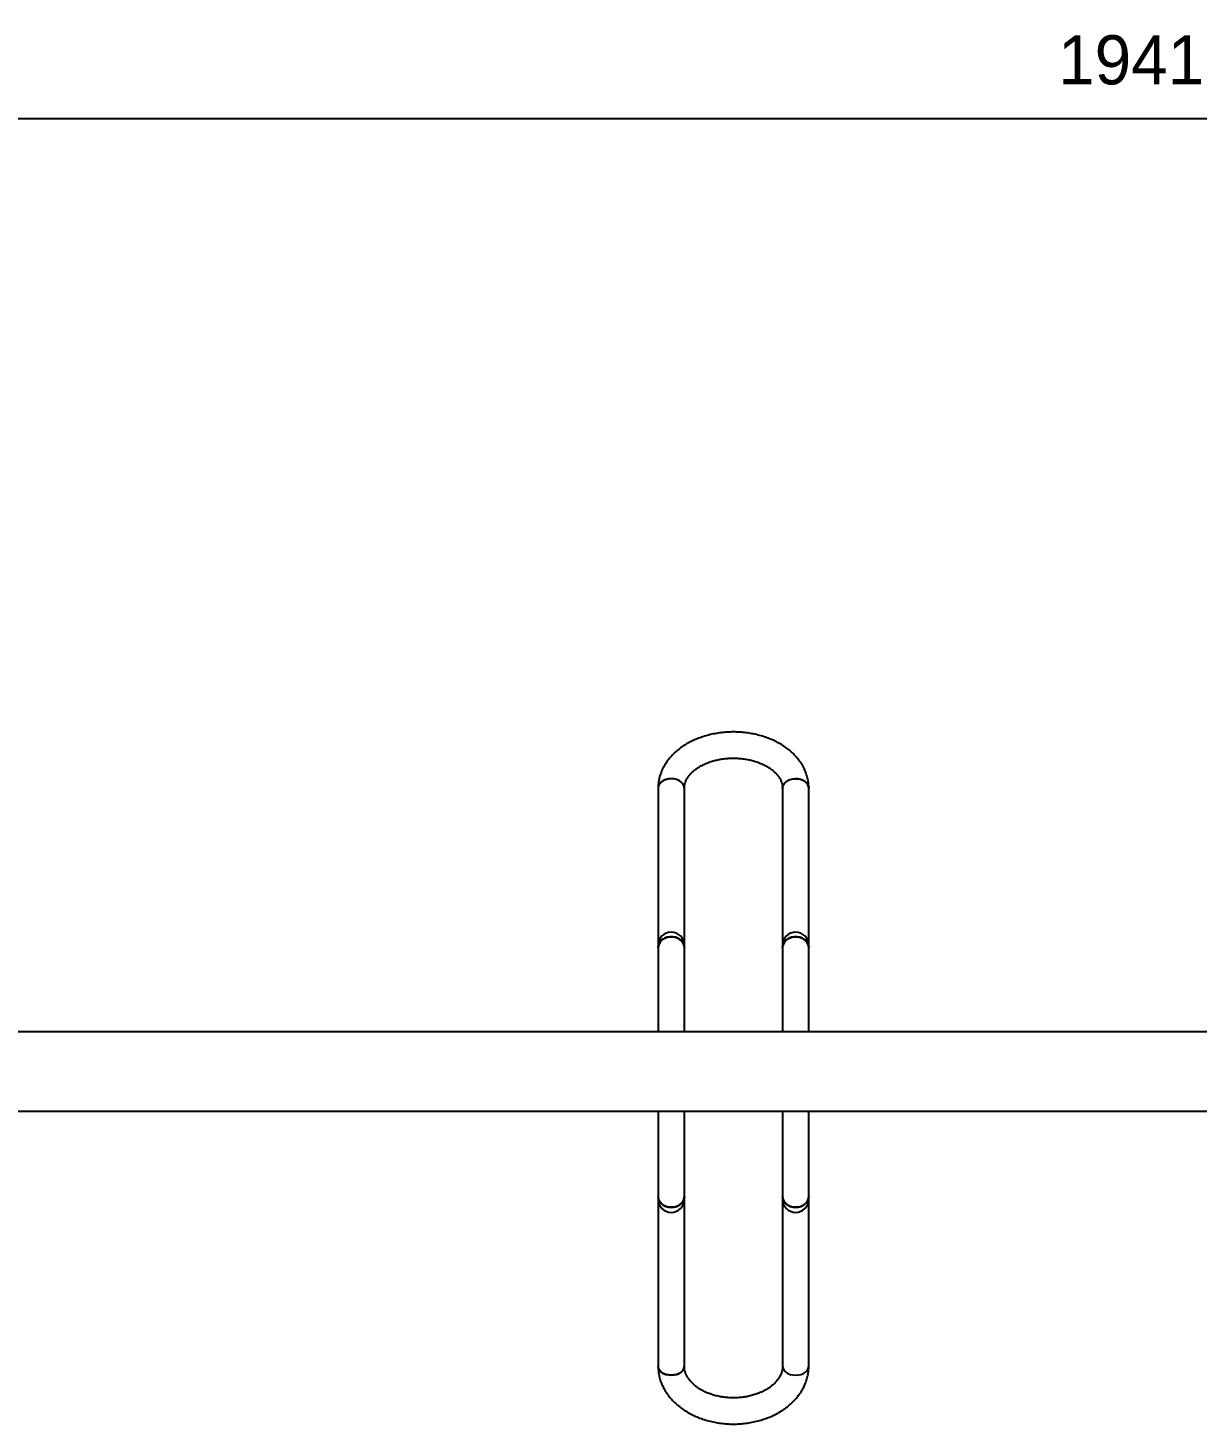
# Model space of a CAD drawing. Header units: millimetres. Extents: x 2157 to 8097, y -3726 to 474.
# Drawn here: x 2940 to 3655, y -2154 to -1301 of the extents above; entities that cross this region are included whole.
import ezdxf

# ---------------------------------------------------------------- set-up
doc = ezdxf.new("R2010")
doc.units = ezdxf.units.MM
doc.header["$PDSIZE"] = -1
doc.dimstyles.new('1-1', dxfattribs={"dimtxt": 30, "dimasz": 25, "dimexe": 6.25, "dimexo": 30, "dimgap": 20.625, "dimtad": 1, "dimdec": 1, "dimtxsty": 'Standard', "dimcen": 0, "dimclrd": 2, "dimclre": 2, "dimclrt": 2, "dimadec": 0, "dimazin": 0, "dimtfac": 1, "dimtdec": 1, "dimtmove": 0, "dimatfit": 3, "dimfxl": 0, "dimarcsym": 0})

# ---------------------------------------------------------------- blocks, each defined once
blk = doc.blocks.new('*D10')
at = {"color": 2, "lineweight": -2}
blk.add_line((2668.68, -1356.03), (4560.15, -1356.03), dxfattribs=at)
at = {"color": 2}
for points in [[(2668.68, -1351.87), (2668.68, -1360.2), (2643.68, -1356.03)], [(4560.15, -1351.87), (4560.15, -1360.2), (4585.15, -1356.03)]]:
    blk.add_solid(points, dxfattribs=at)
at = {"layer": 'Defpoints', "color": 0}
for p in [(4585.15, -1356.03), (2643.68, -1938.25), (4585.15, -1938.25)]:
    blk.add_point(p, dxfattribs=at)
at = {"color": 2, "insert": (3614.41, -1320.41), "char_height": 30, "attachment_point": 5}
blk.add_mtext('1941', dxfattribs=at)

msp = doc.modelspace()

# ---------------------------------------------------------------- linework, layer by layer
for p, q in [((3325.41, -1765.17), (3325.41, -1861.1)), ((3341.41, -1861.1), (3341.41, -1765.17)), ((3401.41, -1765.17), (3401.41, -1861.1)), ((3417.41, -1861.1), (3417.41, -1765.17)), ((3325.41, -1861.1), (3325.41, -1862.67)), ((3325.41, -1862.67), (3325.41, -1914.1)), ((3341.41, -1862.67), (3341.41, -1861.1)), ((3341.41, -1914.1), (3341.41, -1862.67)), ((3401.41, -1861.1), (3401.41, -1862.67)), ((3401.41, -1862.67), (3401.41, -1914.1)), ((3417.41, -1862.67), (3417.41, -1861.1)), ((3417.41, -1914.1), (3417.41, -1862.67)), ((4487.21, -1914.1), (2741.61, -1914.1)), ((2741.61, -1962.4), (4487.21, -1962.4)), ((3325.41, -1962.4), (3325.41, -2014.63)), ((3341.41, -2014.63), (3341.41, -1962.4)), ((3401.41, -1962.4), (3401.41, -2014.63)), ((3417.41, -2014.63), (3417.41, -1962.4)), ((3325.41, -2014.63), (3325.41, -2016.3)), ((3325.41, -2016.3), (3325.41, -2118.25)), ((3341.41, -2016.3), (3341.41, -2014.63)), ((3341.41, -2118.25), (3341.41, -2016.3)), ((3401.41, -2014.63), (3401.41, -2016.3)), ((3401.41, -2016.3), (3401.41, -2118.25)), ((3417.41, -2016.3), (3417.41, -2014.63)), ((3417.41, -2118.25), (3417.41, -2016.3))]:
    msp.add_line(p, q)
at = {"flags": 128}
for points in [[(3333.19, -1759.41), (3331.47, -1759.58), (3329.85, -1760.01), (3328.39, -1760.68), (3327.17, -1761.56), (3326.24, -1762.61), (3325.65, -1763.79), (3325.42, -1765.02), (3325.41, -1765.17)], [(3333.41, -1759.41), (3331.69, -1759.54), (3330.05, -1759.94), (3328.57, -1760.58), (3327.32, -1761.44), (3326.34, -1762.47), (3325.7, -1763.63), (3325.42, -1764.86), (3325.41, -1765.17)], [(3341.41, -1765.17), (3341.39, -1764.7), (3341.06, -1763.47), (3340.37, -1762.33), (3339.36, -1761.32), (3338.07, -1760.49), (3336.57, -1759.87), (3334.91, -1759.51), (3333.19, -1759.41)], [(3341.41, -1765.2), (3341.4, -1764.86), (3341.12, -1763.63), (3340.48, -1762.47), (3339.51, -1761.44), (3338.25, -1760.58), (3336.77, -1759.94), (3335.13, -1759.54), (3333.41, -1759.41)], [(3409.19, -1759.41), (3407.47, -1759.58), (3405.85, -1760.01), (3404.39, -1760.68), (3403.17, -1761.56), (3402.24, -1762.61), (3401.65, -1763.79), (3401.42, -1765.02), (3401.41, -1765.17)], [(3401.41, -1765.2), (3401.42, -1764.86), (3401.7, -1763.63), (3402.34, -1762.47), (3403.31, -1761.44), (3404.57, -1760.58), (3406.05, -1759.94), (3407.69, -1759.54), (3409.41, -1759.41)], [(3417.41, -1765.17), (3417.39, -1764.7), (3417.06, -1763.47), (3416.37, -1762.33), (3415.36, -1761.32), (3414.07, -1760.49), (3412.57, -1759.87), (3410.91, -1759.51), (3409.19, -1759.41)], [(3409.41, -1759.41), (3411.13, -1759.54), (3412.77, -1759.94), (3414.25, -1760.58), (3415.51, -1761.44), (3416.48, -1762.47), (3417.12, -1763.63), (3417.4, -1764.86), (3417.41, -1765.15)], [(3325.41, -1862.67), (3325.42, -1862.31), (3325.7, -1860.87), (3326.34, -1859.52), (3327.32, -1858.31), (3328.57, -1857.31), (3330.05, -1856.56), (3331.69, -1856.09), (3333.41, -1855.93)], [(3341.41, -1862.67), (3341.31, -1861.58), (3340.84, -1860.18), (3340.03, -1858.89), (3338.91, -1857.78), (3337.54, -1856.9), (3335.97, -1856.29), (3334.28, -1855.97), (3332.55, -1855.97), (3330.86, -1856.29), (3329.29, -1856.9), (3327.91, -1857.78), (3326.79, -1858.89), (3325.98, -1860.18), (3325.52, -1861.58), (3325.41, -1862.67)], [(3333.41, -1855.93), (3335.13, -1856.09), (3336.77, -1856.56), (3338.25, -1857.31), (3339.51, -1858.31), (3340.48, -1859.52), (3341.12, -1860.87), (3341.4, -1862.31), (3341.41, -1862.67)], [(3401.41, -1862.67), (3401.42, -1862.31), (3401.7, -1860.87), (3402.34, -1859.52), (3403.31, -1858.31), (3404.57, -1857.31), (3406.05, -1856.56), (3407.69, -1856.09), (3409.41, -1855.93)], [(3417.41, -1862.67), (3417.31, -1861.58), (3416.84, -1860.18), (3416.03, -1858.89), (3414.91, -1857.78), (3413.54, -1856.9), (3411.97, -1856.29), (3410.28, -1855.97), (3408.55, -1855.97), (3406.86, -1856.29), (3405.29, -1856.9), (3403.91, -1857.78), (3402.79, -1858.89), (3401.98, -1860.18), (3401.52, -1861.58), (3401.41, -1862.67)], [(3409.41, -1855.93), (3411.13, -1856.09), (3412.77, -1856.56), (3414.25, -1857.31), (3415.51, -1858.31), (3416.48, -1859.52), (3417.12, -1860.87), (3417.4, -1862.31), (3417.41, -1862.67)], [(3341.41, -2014.63), (3341.31, -2015.7), (3340.84, -2017.09), (3340.03, -2018.36), (3338.91, -2019.46), (3337.54, -2020.33), (3335.97, -2020.93), (3334.28, -2021.24), (3332.55, -2021.24), (3330.86, -2020.93), (3329.29, -2020.33), (3327.91, -2019.46), (3326.79, -2018.36), (3325.98, -2017.09), (3325.52, -2015.7), (3325.41, -2014.63)], [(3325.41, -2014.63), (3325.42, -2014.99), (3325.7, -2016.41), (3326.34, -2017.74), (3327.32, -2018.93), (3328.57, -2019.92), (3330.05, -2020.67), (3331.69, -2021.13), (3333.41, -2021.28)], [(3333.41, -2021.28), (3335.13, -2021.13), (3336.77, -2020.67), (3338.25, -2019.92), (3339.51, -2018.93), (3340.48, -2017.74), (3341.12, -2016.41), (3341.4, -2014.99), (3341.41, -2014.63)], [(3417.41, -2014.63), (3417.31, -2015.7), (3416.84, -2017.09), (3416.03, -2018.36), (3414.91, -2019.46), (3413.54, -2020.33), (3411.97, -2020.93), (3410.28, -2021.24), (3408.55, -2021.24), (3406.86, -2020.93), (3405.29, -2020.33), (3403.91, -2019.46), (3402.79, -2018.36), (3401.98, -2017.09), (3401.52, -2015.7), (3401.41, -2014.63)], [(3401.41, -2014.63), (3401.42, -2014.99), (3401.7, -2016.41), (3402.34, -2017.74), (3403.31, -2018.93), (3404.57, -2019.92), (3406.05, -2020.67), (3407.69, -2021.13), (3409.41, -2021.28)], [(3409.41, -2021.28), (3411.13, -2021.13), (3412.77, -2020.67), (3414.25, -2019.92), (3415.51, -2018.93), (3416.48, -2017.74), (3417.12, -2016.41), (3417.4, -2014.99), (3417.41, -2014.63)], [(3325.41, -2118.25), (3325.42, -2118.55), (3325.7, -2119.73), (3326.34, -2120.85), (3327.32, -2121.84), (3328.57, -2122.66), (3330.05, -2123.28), (3331.69, -2123.66), (3333.41, -2123.79)], [(3333.41, -2123.79), (3331.69, -2123.66), (3330.05, -2123.28), (3328.57, -2122.66), (3327.32, -2121.84), (3326.34, -2120.85), (3325.7, -2119.73), (3325.42, -2118.55), (3325.41, -2118.27)], [(3341.41, -2118.22), (3341.4, -2118.55), (3341.12, -2119.73), (3340.48, -2120.85), (3339.51, -2121.84), (3338.25, -2122.66), (3336.77, -2123.28), (3335.13, -2123.66), (3333.41, -2123.79)], [(3333.41, -2123.79), (3335.13, -2123.66), (3336.77, -2123.28), (3338.25, -2122.66), (3339.51, -2121.84), (3340.48, -2120.85), (3341.12, -2119.73), (3341.4, -2118.55), (3341.41, -2118.25)], [(3401.41, -2118.22), (3401.42, -2118.55), (3401.7, -2119.73), (3402.34, -2120.85), (3403.31, -2121.84), (3404.57, -2122.66), (3406.05, -2123.28), (3407.69, -2123.66), (3409.41, -2123.79)], [(3401.41, -2118.25), (3401.42, -2118.55), (3401.7, -2119.73), (3402.34, -2120.85), (3403.31, -2121.84), (3404.57, -2122.66), (3406.05, -2123.28), (3407.69, -2123.66), (3409.41, -2123.79)], [(3409.41, -2123.79), (3411.13, -2123.66), (3412.77, -2123.28), (3414.25, -2122.66), (3415.51, -2121.84), (3416.48, -2120.85), (3417.12, -2119.73), (3417.4, -2118.55), (3417.41, -2118.25)], [(3409.41, -2123.79), (3411.13, -2123.66), (3412.77, -2123.28), (3414.25, -2122.66), (3415.51, -2121.84), (3416.48, -2120.85), (3417.12, -2119.73), (3417.4, -2118.55), (3417.41, -2118.25)]]:
    msp.add_lwpolyline(points, dxfattribs=at)
for centre, start, end in [((3333.41, -1861.1), 0, 180), ((3409.41, -1861.1), 0, 180), ((3333.41, -2016.3), 180, 0), ((3409.41, -2016.3), 180, 0)]:
    msp.add_arc(centre, 8, start, end)
for points, knots in [([(3417.41, -1765.17), (3417.4, -1764.57), (3417.37, -1763), (3417.04, -1760.49), (3416.38, -1757.67), (3415.41, -1754.91), (3414.14, -1752.22), (3412.58, -1749.62), (3410.73, -1747.13), (3408.61, -1744.76), (3406.22, -1742.52), (3403.59, -1740.45), (3400.72, -1738.54), (3397.65, -1736.82), (3394.39, -1735.3), (3390.97, -1733.99), (3387.42, -1732.9), (3383.77, -1732.03), (3380.03, -1731.39), (3376.23, -1730.98), (3372.4, -1730.8), (3368.56, -1730.86), (3364.74, -1731.15), (3360.96, -1731.67), (3357.25, -1732.43), (3353.63, -1733.41), (3350.13, -1734.62), (3346.76, -1736.05), (3343.56, -1737.69), (3340.55, -1739.53), (3337.75, -1741.57), (3335.19, -1743.79), (3332.89, -1746.18), (3330.87, -1748.71), (3329.16, -1751.36), (3327.75, -1754.11), (3326.67, -1756.93), (3325.91, -1759.8), (3325.48, -1762.56), (3325.43, -1764.35), (3325.41, -1765.17)], [0, 0, 0, 0, 0.015897, 0.04109, 0.066293, 0.091595, 0.117078, 0.142806, 0.168814, 0.195112, 0.22168, 0.24848, 0.275459, 0.302563, 0.329743, 0.356963, 0.384189, 0.41141, 0.438619, 0.465819, 0.493016, 0.520218, 0.547434, 0.574672, 0.601941, 0.629249, 0.656602, 0.683997, 0.711429, 0.738874, 0.766293, 0.793637, 0.820845, 0.84785, 0.874589, 0.901017, 0.927116, 0.952903, 0.978422, 1, 1, 1, 1]), ([(3341.41, -1765.17), (3341.42, -1764.94), (3341.44, -1764.1), (3341.66, -1762.74), (3342.19, -1761.09), (3342.97, -1759.47), (3344.02, -1757.85), (3345.38, -1756.24), (3346.99, -1754.7), (3348.85, -1753.26), (3350.93, -1751.92), (3353.23, -1750.7), (3355.73, -1749.62), (3358.39, -1748.7), (3361.2, -1747.94), (3364.12, -1747.38), (3367.13, -1747), (3370.18, -1746.82), (3373.25, -1746.84), (3376.3, -1747.06), (3379.29, -1747.47), (3382.19, -1748.08), (3384.97, -1748.87), (3387.6, -1749.82), (3390.05, -1750.92), (3392.3, -1752.16), (3394.32, -1753.5), (3396.09, -1754.93), (3397.62, -1756.43), (3398.89, -1757.97), (3399.9, -1759.55), (3400.66, -1761.14), (3401.17, -1762.75), (3401.39, -1764.1), (3401.41, -1764.91), (3401.41, -1765.17)], [0, 0, 0, 0, 0.01495, 0.052796, 0.085443, 0.116567, 0.149612, 0.181478, 0.212603, 0.243324, 0.273849, 0.304307, 0.334759, 0.365243, 0.395781, 0.426376, 0.457019, 0.487697, 0.518388, 0.549072, 0.579719, 0.610307, 0.640819, 0.671244, 0.701577, 0.73183, 0.762033, 0.792235, 0.822516, 0.853022, 0.883976, 0.915701, 0.948637, 0.983297, 1, 1, 1, 1]), ([(3325.41, -2118.25), (3325.42, -2118.86), (3325.46, -2120.46), (3325.78, -2123.04), (3326.44, -2125.95), (3327.41, -2128.79), (3328.68, -2131.56), (3330.24, -2134.24), (3332.08, -2136.8), (3334.21, -2139.25), (3336.59, -2141.55), (3339.22, -2143.69), (3342.08, -2145.66), (3345.15, -2147.43), (3348.4, -2149), (3351.81, -2150.36), (3355.36, -2151.49), (3359.02, -2152.39), (3362.76, -2153.06), (3366.56, -2153.49), (3370.39, -2153.67), (3374.23, -2153.62), (3378.05, -2153.32), (3381.83, -2152.78), (3385.55, -2152), (3389.17, -2150.98), (3392.68, -2149.73), (3396.04, -2148.26), (3399.24, -2146.57), (3402.25, -2144.67), (3405.04, -2142.57), (3407.59, -2140.29), (3409.89, -2137.84), (3411.9, -2135.25), (3413.62, -2132.53), (3415.03, -2129.72), (3416.12, -2126.83), (3416.89, -2123.89), (3417.33, -2121.02), (3417.39, -2119.14), (3417.41, -2118.25)], [0, 0, 0, 0, 0.01582, 0.041189, 0.066565, 0.092021, 0.117624, 0.143428, 0.169464, 0.195742, 0.22225, 0.24896, 0.275833, 0.302826, 0.3299, 0.357022, 0.384168, 0.411319, 0.43847, 0.46562, 0.492771, 0.519929, 0.547102, 0.574293, 0.60151, 0.628758, 0.656038, 0.683348, 0.710677, 0.738, 0.765286, 0.792492, 0.819571, 0.846467, 0.873136, 0.899542, 0.925674, 0.951546, 0.977195, 1, 1, 1, 1]), ([(3401.41, -2118.25), (3401.41, -2118.51), (3401.39, -2119.41), (3401.15, -2120.95), (3400.56, -2122.85), (3399.66, -2124.7), (3398.49, -2126.48), (3397.05, -2128.18), (3395.37, -2129.79), (3393.44, -2131.29), (3391.29, -2132.67), (3388.93, -2133.91), (3386.39, -2135), (3383.68, -2135.92), (3380.84, -2136.66), (3377.9, -2137.2), (3374.88, -2137.54), (3371.83, -2137.67), (3368.77, -2137.6), (3365.74, -2137.31), (3362.77, -2136.83), (3359.91, -2136.14), (3357.17, -2135.27), (3354.59, -2134.23), (3352.19, -2133.04), (3350, -2131.71), (3348.04, -2130.27), (3346.32, -2128.74), (3344.85, -2127.13), (3343.64, -2125.47), (3342.68, -2123.77), (3341.98, -2122.03), (3341.54, -2120.26), (3341.42, -2119), (3341.41, -2118.32), (3341.41, -2118.25)], [0, 0, 0, 0, 0.014959, 0.051792, 0.087864, 0.122379, 0.155453, 0.187498, 0.218888, 0.249892, 0.28069, 0.311398, 0.342081, 0.372769, 0.403485, 0.434234, 0.465014, 0.495813, 0.526615, 0.557401, 0.588149, 0.618845, 0.649475, 0.680038, 0.710538, 0.740999, 0.771453, 0.801963, 0.832632, 0.863621, 0.895155, 0.927539, 0.961128, 0.995691, 1, 1, 1, 1])]:
    msp.add_open_spline(points, degree=3, knots=knots)

# ---------------------------------------------------------------- dimensions: what is measured, and where the dimension line sits
dim = msp.add_linear_dim(base=(4585.15, -1356.03), p1=(2643.68, -1938.25), p2=(4585.15, -1938.25), text='1941', dimstyle='1-1', override={"dimse1": 1, "dimse2": 1})
dim.commit()
dim.dimension.update_dxf_attribs({"geometry": '*D10', "text_midpoint": (3614.41, -1320.41)})

doc.saveas('drawing.dxf')
